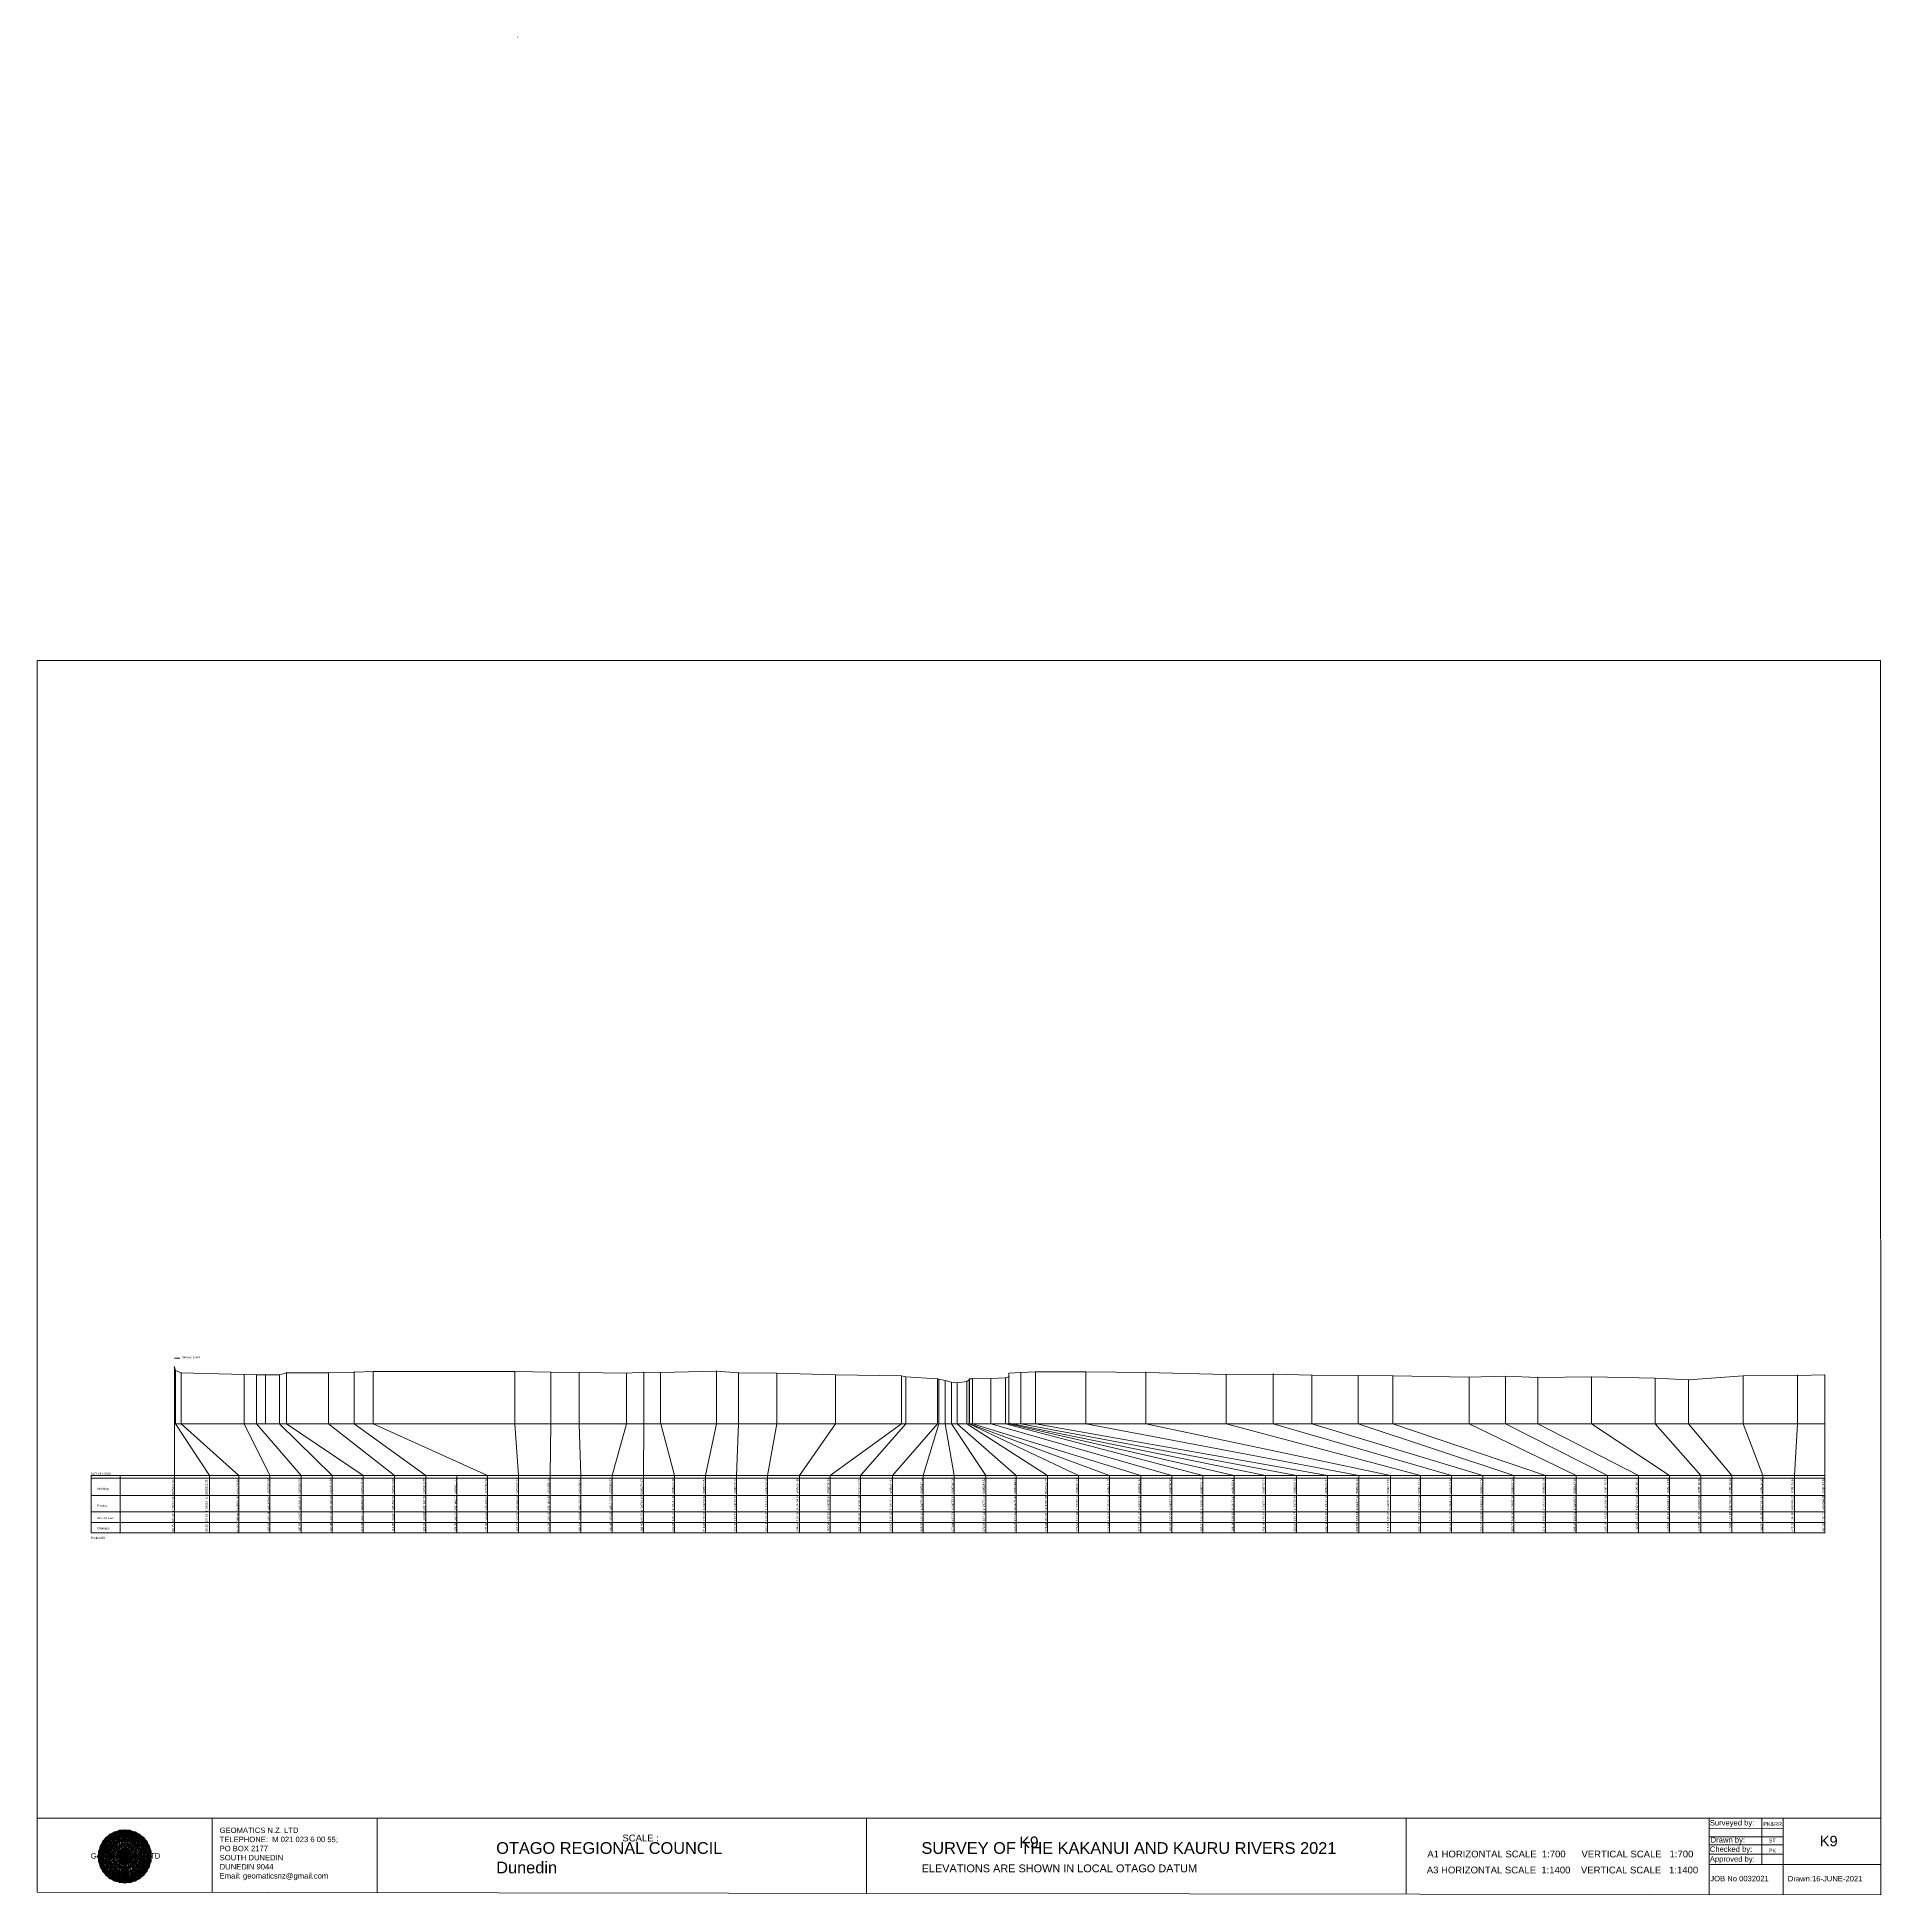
# Model space of a CAD drawing. Header units: millimetres. Extents: x -13804604 to 13046302109, y -19137686871 to 1424964600.
# Drawn here: x -6427989 to -5986216, y 44510 to 489604 of the extents above; entities that cross this region are included whole.
import ezdxf

# ---------------------------------------------------------------- set-up
doc = ezdxf.new("R2010")
doc.units = ezdxf.units.MM
doc.header["$PDMODE"] = 35
doc.header["$PDSIZE"] = 20
doc.layers.get('0').update_dxf_attribs({"lineweight": 0})
for name, color, linetype, lineweight in [('CODE', 50, 'Continuous', 0), ('Datum revision K8-21', 7, 'Continuous', 0), ('geo', 7, 'Continuous', 0)]:
    doc.layers.add(name, color=color, linetype=linetype, lineweight=lineweight)
doc.styles.get("Standard").update_dxf_attribs({"font": 'arial.ttf'})

# ---------------------------------------------------------------- blocks, each defined once
blk = doc.blocks.new('Geomatics_Circle_SPT')
at = {"layer": 'geo', "color": 2, "linetype": 'Continuous', "lineweight": 0}
for p, q in [((0, 25.2), (-25.2, 0)), ((-24.7, 4.9), (-4.9, 24.7)), ((-24.7, -4.9), (4.9, 24.7)), ((-9.7, 23.3), (-23.3, 9.6)), ((9.7, 23.3), (-23.3, -9.7)), ((-21, 14), (-14, 21)), ((-21, -14), (14, 21)), ((0, 0), (-17.8, 17.8)), ((-14, 21), (21, -14)), ((23.3, -9.7), (-9.7, 23.3)), ((-4.9, 24.7), (24.7, -4.9)), ((25.2, 0), (0, 25.2)), ((0, 0), (17.8, 17.8)), ((4.9, 24.7), (24.7, 4.9)), ((23.3, 9.7), (9.7, 23.3)), ((14, 21), (21, 14)), ((17.8, 18.1), (17.8, 18.1)), ((4.9, -24.7), (-24.7, 4.9)), ((-24.7, 0), (0, -24.7)), ((-23.3, 9.7), (9.7, -23.3)), ((14, -21), (-21, 14)), ((0, 0), (-17.8, -17.8)), ((21, 14), (-14, -21)), ((-9.7, -23.3), (23.3, 9.7)), ((24.7, 4.9), (-4.9, -24.7)), ((0, 0), (17.8, -17.8)), ((0, -24.8), (25.2, 0)), ((-4.9, -24.7), (-24.7, -4.9)), ((-23.3, -9.7), (-9.7, -23.3)), ((-14, -21), (-21, -14)), ((24.7, -4.9), (4.9, -24.7)), ((9.7, -23.3), (23.3, -9.7)), ((21, -14), (14, -21)), ((-17.8, -17.8), (-17.8, -17.8)), ((4.9, -24.7), (4.9, -24.7)), ((18.1, -17.8), (18.1, -17.8))]:
    blk.add_line(p, q, dxfattribs=at)
at = {"layer": 'geo', "color": 1, "linetype": 'Continuous', "lineweight": 0}
for p, q in [((-25.2, 0), (9.7, 23.3)), ((-25.2, 0), (-9.6, 23.3)), ((-4.9, 24.8), (-24.7, -4.9)), ((4.9, 24.7), (-24.7, 4.9)), ((14, 21), (-24.7, -4.9)), ((-14, 21), (-24.7, 4.9)), ((-23.3, 9.7), (0, 25.2)), ((-23.3, -9.6), (0, 25.2)), ((-23.3, -9.6), (17.8, 17.8)), ((-23.3, 9.7), (-17.8, 17.9)), ((-23.3, -9.6), (-17.8, 17.9)), ((-23.3, 9.7), (17.8, 17.8)), ((4.9, 24.8), (-21, -14)), ((-4.9, 24.7), (-21, 14)), ((14, 21), (-21, 14)), ((-14, 21), (-21, -14)), ((-17.9, 17.6), (-17.9, 17.6)), ((-17.8, 17.8), (9.7, 23.3)), ((-17.8, 17.8), (-9.6, 23.3)), ((-17.8, -17.8), (9.7, 23.3)), ((-17.8, -17.8), (-9.7, 23.3)), ((-9.7, -23.3), (-17.8, 17.8)), ((-17.8, 17.8), (9.7, -23.3)), ((-17.8, 17.8), (23.3, -9.6)), ((-17.8, 17.8), (23.3, 9.7)), ((4.9, 24.7), (-14, 21)), ((-4.9, 24.7), (-14, -20.9)), ((0, 0), (-14, 21)), ((-14, 21), (-4.9, -24.7)), ((-14, 21), (-14, 21)), ((24.7, -4.9), (-14, 21)), ((21, 14), (-14, 21)), ((-9.8, 23.1), (-9.8, 23.1)), ((-9.7, 23.3), (0, 25.2)), ((-9.7, 23.3), (0, -25.2)), ((-9.7, -23.3), (0, 25.2)), ((-9.6, 23.3), (17.8, -17.8)), ((-9.6, 23.3), (25.2, 0)), ((-9.6, 23.3), (17.8, 17.8)), ((-9.6, -23.3), (17.8, 17.9)), ((0, 0), (-4.9, 24.7)), ((-4.9, 24.7), (-4.9, 24.7)), ((21, -14), (-4.9, 24.7)), ((24.8, 4.9), (-4.9, 24.7)), ((14, 21), (-4.9, 24.7)), ((-0.2, 25.1), (-0.2, 25.1)), ((0, 25.2), (9.7, -23.3)), ((0, 25.2), (23.3, -9.7)), ((0, 25.2), (23.3, 9.7)), ((0, 25.2), (9.7, 23.3)), ((0, 0), (4.9, 24.7)), ((0, -25.2), (9.7, 23.3)), ((0, 0), (14, 21)), ((21, 14), (4.9, 24.8)), ((14, -21), (4.9, 24.7)), ((24.7, -4.9), (4.9, 24.7)), ((4.9, 24.7), (4.9, 24.7)), ((4.9, -24.7), (14, 21)), ((9.4, 23.3), (9.4, 23.3)), ((9.7, 23.3), (17.8, -17.8)), ((9.7, 23.3), (25.2, 0)), ((9.7, 23.3), (17.8, 17.9)), ((17.8, 17.8), (9.7, -23.3)), ((21, -14), (14, 21)), ((24.7, 4.9), (14, 21)), ((14, 21), (14, 21)), ((17.6, 17.9), (17.6, 17.9)), ((17.8, 17.8), (23.3, -9.7)), ((17.8, 17.8), (23.3, 9.7)), ((-25.2, 0), (23.3, 9.7)), ((-25.2, 0), (-23.3, 9.7)), ((-23.3, -9.7), (-25.2, 0)), ((-9.6, -23.3), (-25.2, 0)), ((9.7, -23.3), (-25.2, 0)), ((21, 14), (-24.7, 4.9)), ((-21, 14), (-24.7, -4.9)), ((0, 0), (-24.7, 4.9)), ((-24.7, 4.9), (-21, -14)), ((-24.7, 4.9), (-4.9, -24.7)), ((-24.7, 4.9), (14, -21)), ((-24.7, 4.9), (-24.7, 4.9)), ((0, 0), (-24.7, -4.9)), ((-17.8, -17.8), (-23.3, 9.7)), ((0, -25.2), (-23.3, 9.7)), ((-23.3, 9.7), (17.8, -17.8)), ((-23.3, 9.7), (25.2, 0)), ((-23.3, 9.4), (-23.3, 9.4)), ((-23.3, -9.7), (25.2, 0)), ((0, 0), (-21, 14)), ((-21, 14), (-14, -21)), ((-21, 14), (4.9, -24.7)), ((-21, 14), (-21, 14)), ((24.7, 4.9), (-21, 14)), ((0, 0), (-21, -14)), ((-17.8, -17.8), (23.3, 9.7)), ((-14, -21), (24.7, 4.9)), ((0, 0), (-14, -21)), ((25.2, 0), (-9.6, -23.3)), ((-4.9, -24.7), (21, 14)), ((0, 0), (-4.9, -24.7)), ((0, 0), (21, 14)), ((23.3, 9.7), (0, -25.2)), ((0, 0), (24.8, 4.9)), ((0, 0), (4.9, -24.7)), ((0, 0), (14, -21)), ((0, 0), (21, -14)), ((0, 0), (24.8, -4.9)), ((4.9, -24.7), (24.7, 4.9)), ((25.2, 0), (9.7, -23.3)), ((14, -21), (21, 14)), ((23.3, 9.7), (17.8, -17.8)), ((24.7, -4.9), (21, 14)), ((21, 14), (21, 14)), ((21, -14), (24.7, 4.9)), ((23.1, 9.8), (23.1, 9.8)), ((23.3, 9.7), (25.2, 0)), ((25.2, 0), (23.3, -9.6)), ((24.7, 4.9), (24.7, 4.9)), ((25.1, 0.2), (25.1, 0.2)), ((-25.2, 0), (23.3, -9.7)), ((-25.1, -0.2), (-25.1, -0.2)), ((-24.7, -4.9), (-24.7, -4.9)), ((-24.7, -4.9), (-14, -21)), ((-24.7, -4.9), (4.9, -24.7)), ((-24.7, -4.9), (21, -14)), ((-17.8, -17.8), (-23.3, -9.7)), ((0, -25.2), (-23.3, -9.6)), ((17.8, -17.8), (-23.3, -9.6)), ((-23.1, -9.8), (-23.1, -9.8)), ((-21, -14), (24.7, -4.9)), ((-21, -14), (-21, -14)), ((-21, -14), (-4.9, -24.7)), ((-21, -14), (14, -21)), ((23.3, -9.7), (-17.8, -17.8)), ((-14, -21), (21, -14)), ((-4.9, -24.7), (24.7, -4.9)), ((23.3, -9.6), (0, -25.2)), ((4.9, -24.7), (21, -14)), ((14, -21), (24.7, -4.9)), ((23.3, -9.6), (17.8, -17.8)), ((21, -14), (21, -14)), ((23.3, -9.4), (23.3, -9.4)), ((24.7, -4.9), (24.7, -4.9)), ((-9.6, -23.3), (-17.8, -17.8)), ((9.7, -23.3), (-17.8, -17.8)), ((-17.6, -17.9), (-17.6, -17.9)), ((-14, -21), (-14, -21)), ((-14, -21), (4.9, -24.7)), ((17.8, -17.8), (-9.7, -23.3)), ((0, -25.2), (-9.7, -23.3)), ((-9.4, -23.3), (-9.4, -23.3)), ((-4.9, -24.7), (14, -21)), ((-4.9, -24.7), (-4.9, -24.7)), ((9.7, -23.3), (0, -25.2)), ((0.2, -25.1), (0.2, -25.1)), ((4.9, -24.7), (4.9, -24.7)), ((17.8, -17.8), (9.7, -23.3)), ((9.8, -23.1), (9.8, -23.1)), ((14, -21), (14, -21)), ((17.9, -17.6), (17.9, -17.6))]:
    blk.add_line(p, q, dxfattribs=at)
at = {"layer": 'geo', "color": 114, "linetype": 'Continuous', "lineweight": 0}
for p, q in [((17.9, 17.8), (-25.2, 0)), ((-24.7, 4.9), (14, 21)), ((9.7, 23.3), (-23.3, 9.7)), ((-20.9, 14), (4.9, 24.7)), ((0, 25.2), (-17.8, 17.8)), ((-17.8, 17.8), (0, -25.2)), ((-14, 21), (-4.9, 24.7)), ((4.9, -24.7), (-14, 21)), ((0, 0), (-9.7, 23.3)), ((-4.9, 24.7), (14, -21)), ((17.8, -17.8), (0, 25.2)), ((0, 0), (9.7, 23.3)), ((4.9, 24.7), (21, -14)), ((23.3, -9.7), (9.7, 23.3)), ((14, 21), (24.7, -4.9)), ((25.2, 0), (17.8, 17.8)), ((-24.7, -4.9), (21, 14)), ((-14, -21), (-24.7, 4.9)), ((0, 0), (-23.3, 9.7)), ((-23.3, 9.7), (-9.7, -23.3)), ((0, 0), (-23.3, -9.7)), ((-4.9, -24.7), (-21, 14)), ((24.8, 4.9), (-20.9, -14)), ((0, 0), (-9.7, -23.3)), ((0, 0), (23.3, 9.7)), ((0, 0), (9.7, -23.3)), ((0, 0), (23.3, -9.7)), ((21, 14), (24.7, 4.9)), ((-25.2, 0), (-17.8, -17.8)), ((-21, -14), (-24.7, -4.9)), ((-17.8, -17.8), (25.2, 0)), ((24.8, -4.9), (-14, -21)), ((-9.6, -23.3), (23.3, -9.7)), ((21, -14), (-4.9, -24.8)), ((0, -25.2), (17.9, -17.8)), ((14, -21), (4.9, -24.8))]:
    blk.add_line(p, q, dxfattribs=at)
at = {"layer": 'geo', "color": 250, "linetype": 'Continuous', "lineweight": 0}
for p, q in [((-17.8, 17.8), (17.8, 17.8)), ((-17.8, -17.8), (-17.8, 17.8)), ((-14, 21), (-14, 21)), ((14, 21), (-14, 21)), ((-14, 20.9), (-14, -21)), ((-9.7, 23.3), (9.7, 23.3)), ((-9.7, -23.3), (-9.7, 23.3)), ((-4.9, 24.7), (4.9, 24.7)), ((-4.9, 24.7), (-4.9, -24.7)), ((0, 0), (0, 25.2)), ((4.9, 24.7), (4.9, -24.7)), ((9.7, -23.3), (9.7, 23.3)), ((14, 21), (14, -21)), ((17.8, -17.8), (17.8, 17.8)), ((0, 0), (-25.2, 0)), ((24.7, 4.9), (-24.7, 4.9)), ((-24.7, 4.9), (-24.7, -4.9)), ((-23.3, 9.7), (23.3, 9.7)), ((-23.3, 9.7), (-23.3, 9.7)), ((-23.3, -9.7), (-23.3, 9.7)), ((21, 14), (-21, 14)), ((-21, 14), (-21, -14)), ((0, 0), (0, -25.2)), ((0, 0), (25.2, 0)), ((21, 14), (21, 14)), ((21, -14), (21, 14)), ((23.3, 9.7), (23.3, -9.7)), ((24.7, 4.9), (24.7, 4.9)), ((24.7, -4.9), (24.7, 4.9)), ((-24.7, -4.9), (24.7, -4.9)), ((23.3, -9.7), (-23.3, -9.7)), ((-21, -14), (21, -14)), ((17.8, -17.8), (-17.8, -17.8)), ((-14, -21), (14, -21)), ((9.7, -23.3), (-9.7, -23.3)), ((-4.9, -24.7), (4.9, -24.7))]:
    blk.add_line(p, q, dxfattribs=at)
blk = doc.blocks.new('GeomaticsNZ TITLE BLOCK')
at = {"color": 7, "linetype": 'Continuous', "lineweight": 0}
for p, q in [((0, 94.9), (0, 1579.2)), ((0, 1579.2), (2363.4, 1579.2)), ((2363.4, 1579.2), (2364, 94.9)), ((2364, 94.9), (0, 94.9)), ((0, 94.9), (0, 0)), ((15.9, 94.9), (2364, 94.9)), ((224.3, 95.2), (224.3, -0.3)), ((2364, 94.9), (382.6, 94.9)), ((435.8, 95.2), (435.8, -0.7)), ((1063.4, 94.9), (1063.4, -2.4)), ((1755.4, 94.9), (1755.4, -2.6)), ((2143.9, 94.9), (2143.7, -3)), ((2143.9, 81.9), (2238.6, 81.7)), ((2211.5, 94.9), (2211.5, 36.1)), ((2238.6, 94.8), (2238.6, -3.2)), ((2364, -3.5), (2364, 94.9)), ((2143.6, 60.4), (2238.6, 60.4)), ((2143.8, 48.6), (2238.6, 48.6)), ((2143.9, 71), (2238.6, 71)), ((2143.8, 35.4), (2364, 35.3)), ((0, 0), (2364, -3.5))]:
    blk.add_line(p, q, dxfattribs=at)
at = {"color": 7, "linetype": 'Continuous', "lineweight": 0, "xscale": 1.36, "yscale": 1.36, "zscale": 1.36}
blk.add_blockref('Geomatics_Circle_SPT', (112.4, 45.7), dxfattribs=at)
at = {"color": 7, "linetype": 'Continuous', "lineweight": 0}
for s, p in [('PK&RR', (2213.2, 84.8)), ('ST', (2220.3, 63.6)), ('PK', (2220.4, 50.6))]:
    blk.add_text(s, height=5, dxfattribs=at).set_placement(p)
at = {"color": 7, "linetype": 'Continuous', "lineweight": 0, "attachment_point": 1}
for s, width, heights, insert, char_height in [('{\\C256;GEOMATICS N.Z. LTD                   \\PTELEPHONE:  M 021 023 6 00 55;\\PPO BOX 2177\\PSOUTH DUNEDIN\\PDUNEDIN 9044\\PEmail: geomaticsnz@gmail.com}', 3535.727, [94.7], (234, 82.7), 7), ('{\\C256;Surveyed by:}', 3535.727, [0], (2144.7, 92.4), 7), ('{\\C256;Geomatics N.Z. LTD                   }', 125.079, [15.8], (68.8, 49.9), 7), ('{\\C256;OTAGO REGIONAL COUNCIL\\PDunedin}', 3535.727, [0], (588.6, 64), 15), ('{\\C256;SURVEY OF THE KAKANUI AND KAURU RIVERS 2021}', 3535.727, [0], (1133.8, 64), 15), ('{\\C256;Checked by:}', 3535.727, [0], (2144.7, 58.6), 7), ('{\\C256;Drawn by:}', 3535.727, [0], (2145.8, 70.4), 7), ('{\\C256;ELEVATIONS ARE SHOWN IN LOCAL OTAGO DATUM}', 3535.727, [0], (1134.1, 35.4), 10), ('{\\C256;Approved by:}', 3535.727, [0], (2144.7, 45.9), 7), ('{\\C256;JOB No 0032021}', 3535.727, [0], (2145.3, 20.8), 7), ('{\\C256;Drawn:16-JUNE-2021}', 3535.727, [0], (2244.7, 20.7), 7)]:
    blk.add_mtext_dynamic_manual_height_columns(s, width=width, gutter_width=159, heights=heights, dxfattribs=dict(at, insert=insert, char_height=char_height))

msp = doc.modelspace()

# ---------------------------------------------------------------- linework, layer by layer
at = {"color": 30, "true_color": 0xf26722}
msp.add_point((-6312949.399, 489583.514), dxfattribs=at)
at = {"layer": 'CODE', "color": 7, "linetype": 'Continuous', "lineweight": 0}
msp.add_line((-6415083.431, 145000), (-5999675.784, 145000), dxfattribs=at)
at = {"layer": 'Datum revision K8-21', "color": 1, "linetype": 'Continuous', "lineweight": 0}
msp.add_line((-6395112.872, 173117.849), (-6393820.906, 173117.849), dxfattribs=at)
at = {"layer": 'Datum revision K8-21', "color": 7, "linetype": 'Continuous', "lineweight": 0}
for p, q in [((-6395112.872, 170969), (-6395112.872, 131248.305)), ((-6378351.065, 169190), (-6378351.065, 157344.429)), ((-6368211.969, 169611), (-6368211.969, 157344.429)), ((-6358215.994, 169581), (-6358215.994, 157344.429)), ((-6351991.805, 169772), (-6351991.805, 157344.429)), ((-6347464.316, 169862), (-6347464.316, 157344.429)), ((-6313554.477, 169764), (-6313554.477, 157344.429)), ((-6304922.534, 169724), (-6304922.534, 157344.429)), ((-6298112.956, 169675), (-6298112.956, 157344.429)), ((-6286783.622, 169475), (-6286783.622, 157344.429)), ((-6282612.231, 169745), (-6282612.231, 157344.429)), ((-6278616.248, 169696), (-6278616.248, 157344.429)), ((-6265237.583, 170006), (-6265237.583, 157344.429)), ((-6259900.39, 169547), (-6259900.39, 157344.429)), ((-6250783.216, 169497), (-6250783.216, 157344.429)), ((-6195124.962, 169510), (-6195124.962, 157541.207)), ((-6192257.017, 169630), (-6192257.017, 157344.429)), ((-6188775.526, 169850), (-6188775.526, 157344.429)), ((-6176701.964, 169841), (-6176701.964, 157344.429)), ((-6162369.842, 169692), (-6162369.842, 157344.429)), ((-6131798.143, 169293), (-6131798.143, 157344.429)), ((-6375398.203, 169070), (-6375398.203, 157344.429)), ((-6373287.564, 169131), (-6373287.564, 157344.429)), ((-6369936.024, 169111), (-6369936.024, 157344.429)), ((-6236693.05, 169131), (-6236693.05, 157344.429)), ((-6220904.499, 168849), (-6220904.499, 157344.429)), ((-6219842.191, 168599), (-6219842.191, 157344.429)), ((-6212254.397, 168179), (-6212254.397, 157344.429)), ((-6211948.495, 168099), (-6211948.495, 157344.429)), ((-6210429.639, 167709), (-6210429.639, 157344.429)), ((-6208929.705, 167309), (-6208929.705, 157344.429)), ((-6207510.979, 167189), (-6207510.979, 157344.429)), ((-6205225.463, 167470), (-6205225.463, 157344.429)), ((-6204645.375, 167880), (-6204645.375, 157344.429)), ((-6204609.118, 168110), (-6204609.118, 157344.429)), ((-6203899.132, 168170), (-6203899.132, 157344.429)), ((-6199466.98, 168200), (-6199466.98, 157344.429)), ((-6195957.411, 168390), (-6195957.411, 157344.429)), ((-6195128.88, 168660), (-6195128.88, 157344.429)), ((-6143118.993, 169131), (-6143118.993, 157344.429)), ((-6122532.968, 169004), (-6122532.968, 157344.429)), ((-6111481.596, 168955), (-6111481.596, 157344.429)), ((-6103115.243, 168825), (-6103115.243, 157344.429)), ((-6084821.783, 168506), (-6084821.783, 157344.429)), ((-6076162.672, 168796), (-6076162.672, 157344.429)), ((-6068375.231, 168497), (-6068375.231, 157344.429)), ((-6055573.686, 168618), (-6055573.686, 157344.429)), ((-6040310.736, 168278), (-6040310.736, 157344.429)), ((-6032267.289, 167869), (-6032267.289, 157344.429)), ((-6019226.518, 168859), (-6019226.518, 157344.429)), ((-6006159.025, 168980), (-6006159.025, 157344.429)), ((-5999675.784, 169101), (-5999675.784, 131248.305)), ((-6395112.872, 157344.429), (-5999675.784, 157344.429)), ((-6415083.431, 145000), (-6415083.431, 131248.305)), ((-6415083.431, 144313.324), (-5999675.784, 144313.324)), ((-6408070.281, 145000), (-6408070.281, 131248.305)), ((-6386683.804, 131248.305), (-6386683.804, 145000)), ((-6379645.643, 131248.305), (-6379645.643, 145000)), ((-6372221.051, 131248.305), (-6372221.051, 145000)), ((-6364738.729, 131248.305), (-6364738.729, 145000)), ((-6357289.673, 131248.305), (-6357289.673, 145000)), ((-6349884.971, 131248.305), (-6349884.971, 145000)), ((-6342367.236, 131248.305), (-6342367.236, 145000)), ((-6334858.857, 131248.305), (-6334858.857, 145000)), ((-6327450.967, 131248.305), (-6327450.967, 145000)), ((-6320066.986, 131248.305), (-6320066.986, 145000)), ((-6312673.649, 131248.305), (-6312673.649, 145000)), ((-6305091.532, 131248.305), (-6305091.532, 145000)), ((-6297687.106, 131248.305), (-6297687.106, 145000)), ((-6290243.248, 131248.305), (-6290243.248, 145000)), ((-6282710.475, 131248.305), (-6282710.475, 145000)), ((-6275277.011, 131248.305), (-6275277.011, 145000)), ((-6267856.855, 131248.305), (-6267856.855, 145000)), ((-6260447.232, 131248.305), (-6260447.232, 145000)), ((-6252964.287, 131248.305), (-6252964.287, 145000)), ((-6245323.886, 131248.305), (-6245323.886, 145000)), ((-6237958.894, 131248.305), (-6237958.894, 145000)), ((-6230678.52, 131248.305), (-6230678.52, 145000)), ((-6223011.161, 131248.305), (-6223011.161, 145000)), ((-6215663.98, 131248.305), (-6215663.98, 145000)), ((-6208257.198, 131248.305), (-6208257.198, 145000)), ((-6200701.555, 131248.305), (-6200701.555, 145000)), ((-6193412.726, 131248.305), (-6193412.726, 145000)), ((-6185884.388, 131248.305), (-6185884.388, 145000)), ((-6178449.539, 131248.305), (-6178449.539, 145000)), ((-6171032.432, 131248.305), (-6171032.432, 145000)), ((-6163518.162, 131248.305), (-6163518.162, 145000)), ((-6156117.34, 131248.305), (-6156117.34, 145000)), ((-6148689.214, 131248.305), (-6148689.214, 145000)), ((-6141151.104, 131248.305), (-6141151.104, 145000)), ((-6133679.871, 131248.305), (-6133679.871, 145000)), ((-6126238.577, 131248.305), (-6126238.577, 145000)), ((-6118797.213, 131248.305), (-6118797.213, 145000)), ((-6111266.241, 131248.305), (-6111266.241, 145000)), ((-6103735.27, 131248.305), (-6103735.27, 145000)), ((-6096503.2, 131248.305), (-6096503.2, 145000)), ((-6089092.884, 131248.305), (-6089092.884, 145000)), ((-6081577.367, 131248.305), (-6081577.367, 145000)), ((-6074131.291, 131248.305), (-6074131.291, 145000)), ((-6066578.489, 131248.305), (-6066578.489, 145000)), ((-6059235.535, 131248.305), (-6059235.535, 145000)), ((-6051718.701, 131248.305), (-6051718.701, 145000)), ((-6044289.812, 131248.305), (-6044289.812, 145000)), ((-6036842.211, 131248.305), (-6036842.211, 145000)), ((-6029375.829, 131248.305), (-6029375.829, 145000)), ((-6021932.733, 131248.305), (-6021932.733, 145000)), ((-6014513.2, 131248.305), (-6014513.2, 145000)), ((-6006943.488, 131248.305), (-6006943.488, 145000)), ((-6415083.431, 140210.642), (-5999675.784, 140210.642)), ((-6415083.431, 136298.958), (-5999675.784, 136298.958)), ((-6415083.431, 133759.229), (-5999675.784, 133759.229)), ((-6415083.431, 131248.305), (-5999675.784, 131248.305))]:
    msp.add_line(p, q, dxfattribs=at)
at = {"layer": 'Datum revision K8-21', "color": 7}
for p, q in [((-6378351.065, 157344.429), (-6372221.051, 145000)), ((-6375398.203, 157344.429), (-6364738.729, 145000)), ((-6369936.024, 157344.429), (-6357289.673, 145000)), ((-6368211.969, 157344.429), (-6349884.971, 145000)), ((-6358215.994, 157344.429), (-6342367.236, 145000)), ((-6351991.805, 157344.429), (-6334858.857, 145000)), ((-6313554.477, 157344.429), (-6312673.649, 145000)), ((-6304922.534, 157344.429), (-6305091.532, 145000)), ((-6298112.956, 157344.429), (-6297687.106, 145000)), ((-6286783.622, 157344.429), (-6290243.248, 145000)), ((-6282612.231, 157344.429), (-6282710.475, 145000)), ((-6278508.576, 157344.429), (-6275277.011, 145000)), ((-6265237.583, 157344.429), (-6267856.855, 145000)), ((-6259900.39, 157344.429), (-6260447.232, 145000)), ((-6250783.216, 157344.429), (-6252964.287, 145000)), ((-6236693.05, 157344.429), (-6245323.886, 145000)), ((-6220904.499, 157344.429), (-6237958.894, 145000)), ((-6219842.191, 157344.429), (-6230678.52, 145000)), ((-6212254.397, 157344.429), (-6223011.161, 145000)), ((-6211948.495, 157344.429), (-6215663.98, 145000)), ((-6210429.639, 157344.429), (-6208257.198, 145000)), ((-6208929.705, 157344.429), (-6200701.555, 145000)), ((-6207510.979, 157344.429), (-6193412.726, 145000)), ((-6205225.463, 157344.429), (-6185884.388, 145000)), ((-6204645.375, 157344.429), (-6178449.539, 145000)), ((-6204609.118, 157344.429), (-6171032.432, 145000)), ((-6203899.132, 157344.429), (-6163518.162, 145000)), ((-6199466.98, 157344.429), (-6156117.34, 145000)), ((-6195957.411, 157344.429), (-6148689.214, 145000)), ((-6195128.88, 157344.429), (-6141151.104, 145000)), ((-6195124.962, 157541.207), (-6133679.871, 145000)), ((-6192257.017, 157344.429), (-6126238.577, 145000)), ((-6188775.526, 157344.429), (-6118797.213, 145000)), ((-6176701.964, 157344.429), (-6111266.241, 145000)), ((-6162369.842, 157344.429), (-6103735.27, 145000)), ((-6143118.993, 157344.429), (-6096503.2, 145000)), ((-6131798.143, 157344.429), (-6089092.884, 145000)), ((-6122532.968, 157344.429), (-6081577.367, 145000)), ((-6111481.596, 157344.429), (-6074131.291, 145000)), ((-6103115.243, 157344.429), (-6066578.489, 145000)), ((-6084821.783, 157344.429), (-6059235.535, 145000)), ((-6076162.672, 157344.429), (-6051718.701, 145000)), ((-6068375.231, 157344.429), (-6044289.812, 145000)), ((-6055573.686, 157344.429), (-6036842.211, 145000)), ((-6040310.736, 157344.429), (-6029375.829, 145000)), ((-6032267.289, 157344.429), (-6021932.733, 145000)), ((-6019226.518, 157344.429), (-6014513.2, 145000)), ((-6006159.025, 157344.429), (-6006943.488, 145000)), ((-6415083.431, 145000), (-5999675.784, 145000))]:
    msp.add_line(p, q, dxfattribs=at)
at = {"layer": 'Datum revision K8-21', "color": 1, "linetype": 'Continuous', "lineweight": 0}
msp.add_lwpolyline([(-6395112.872, 170969), (-6394878.435, 170139), (-6393443.714, 169550), (-6378351.065, 169190), (-6375398.203, 169070), (-6373287.564, 169131), (-6369936.024, 169111), (-6368211.969, 169611), (-6358215.994, 169581), (-6351991.805, 169772), (-6347464.316, 169862), (-6313554.477, 169862), (-6304922.534, 169724), (-6298112.956, 169675), (-6286783.622, 169475), (-6282612.231, 169745), (-6278616.248, 169696), (-6265237.583, 170006), (-6259900.39, 169547), (-6250783.216, 169497), (-6236693.05, 169088), (-6220904.499, 168849), (-6219842.191, 168599), (-6212254.397, 168179), (-6211948.495, 168099), (-6210429.639, 167709), (-6208929.705, 167309), (-6207510.979, 167189), (-6205225.463, 167470), (-6204645.375, 167880), (-6204609.118, 168110), (-6203899.132, 168170), (-6199466.98, 168200), (-6195957.411, 168390), (-6195128.88, 168660), (-6195124.962, 169510), (-6192257.017, 169630), (-6188775.526, 169850), (-6176701.964, 169841), (-6162369.842, 169692), (-6143118.993, 169193), (-6131798.143, 169293), (-6122532.968, 169004), (-6111481.596, 168955), (-6103115.243, 168825), (-6084821.783, 168506), (-6076162.672, 168796), (-6068375.231, 168497), (-6055573.686, 168618), (-6040310.736, 168278), (-6032267.289, 167869), (-6019226.518, 168859), (-6006159.025, 168980), (-5999675.784, 169101)], dxfattribs=at)
at = {"layer": 'Datum revision K8-21', "color": 7}
for points in [[(-6394878.435, 170139), (-6394878.435, 157344.429), (-6386683.804, 145000)], [(-6393443.714, 169550), (-6393443.714, 157344.429), (-6379645.643, 145000)], [(-6320066.986, 145000), (-6347464.316, 157344.429), (-6347464.316, 169862)]]:
    msp.add_lwpolyline(points, dxfattribs=at)
at = {"layer": 'Datum revision K8-21', "color": 7, "linetype": 'Continuous', "lineweight": 0}
for p in [(-6395112.872, 170969), (-6394878.435, 170139), (-6393443.714, 169550), (-6378351.065, 169190), (-6373287.564, 169131), (-6368211.969, 169611), (-6358215.994, 169581), (-6351991.805, 169772), (-6347464.316, 169862), (-6313554.477, 169764), (-6304922.534, 169724), (-6298112.956, 169675), (-6286783.622, 169475), (-6282612.231, 169745), (-6278616.248, 169696), (-6265237.583, 170006), (-6259900.39, 169547), (-6250783.216, 169497), (-6195124.962, 169510), (-6192257.017, 169630), (-6188775.526, 169850), (-6176701.964, 169841), (-6162369.842, 169692), (-6143118.993, 169193), (-6131798.143, 169293), (-6375398.203, 169070), (-6369936.024, 169111), (-6236693.05, 169088), (-6220904.499, 168849), (-6219842.191, 168599), (-6212254.397, 168179), (-6211948.495, 168099), (-6210429.639, 167709), (-6208929.705, 167309), (-6207510.979, 167189), (-6205225.463, 167470), (-6204645.375, 167880), (-6204609.118, 168110), (-6203899.132, 168170), (-6199466.98, 168200), (-6195957.411, 168390), (-6195128.88, 168660), (-6122532.968, 169004), (-6111481.596, 168955), (-6103115.243, 168825), (-6084821.783, 168506), (-6076162.672, 168796), (-6068375.231, 168497), (-6055573.686, 168618), (-6040310.736, 168278), (-6032267.289, 167869), (-6019226.518, 168859), (-6006159.025, 168980), (-5999675.784, 169101), (-6415083.431, 145000)]:
    msp.add_point(p, dxfattribs=at)

# ---------------------------------------------------------------- block references
at = {"layer": 'Datum revision K8-21', "color": 7, "linetype": 'Continuous', "lineweight": 0, "xscale": 186.8759599228005, "yscale": 186.8759599228005, "zscale": 186.8759599228005}
msp.add_blockref('GeomaticsNZ TITLE BLOCK', (-6427988.712, 45172.44), dxfattribs=at)

# ---------------------------------------------------------------- texts
at = {"layer": 'Datum revision K8-21', "color": 7, "linetype": 'Continuous', "lineweight": 0}
for s, height, p in [('Ground Level', 500, (-6393217.731, 173095.646)), ('DATUM 145.00', 500, (-6415154.177, 145146.766)), ('Easting', 500, (-6413629.976, 137481.59)), ('Northing', 500, (-6413557.172, 141560.657)), ('Ground Level', 500, (-6413611.9, 134533.521)), ('Section K9', 500, (-6415154.189, 129797.682)), ('Chainage', 500, (-6413609.513, 132077.102)), ('SCALE :  ', 1629.1211, (-6287750.394, 57310.461)), ('K9', 2715.2018, (-6192656.565, 55769.94)), ('K9', 2500, (-6000844.361, 56150.287)), ('A1 HORIZONTAL SCALE  1:700      VERTICAL SCALE   1:700 ', 1629.12108, (-6094883.612, 53476.526)), ('A3 HORIZONTAL SCALE  1:1400    VERTICAL SCALE   1:1400 ', 1629.12108, (-6095005.883, 49642.591))]:
    msp.add_text(s, height=height, dxfattribs=at).set_placement(p)
for s, p in [('86.15  170.97  1424614.48  5005331.66', (-6395150.668, 131562.553)), ('86.39  170.14  1424614.43  5005331.05', (-6387160.094, 131562.553)), ('87.82   169.55  1424615.30  5005329.62', (-6379709.363, 131562.553)), ('102.92  169.19  1424629.07  5005323.38', (-6372258.631, 131514.804)), ('105.87  169.07  1424631.01  5005320.73', (-6364807.899, 131514.804)), ('107.98  169.13  1424632.68  5005319.38', (-6357357.168, 131514.804)), ('111.33  169.11  1424636.16  5005318.78', (-6349906.436, 131514.804)), ('113.05  169.61  1424637.74  5005318.08', (-6342455.704, 131514.804)), ('123.05  169.58  1424647.78  5005315.75', (-6335004.972, 131514.804)), ('129.28  169.77  1424652.71  5005311.71', (-6327554.241, 131514.804)), ('133.80  169.86  1424656.07  5005308.36', (-6320103.509, 131514.804)), ('167.71  169.76  1424686.68  5005293.72', (-6312652.777, 131514.804)), ('176.34  169.72  1424694.35  5005289.76', (-6305202.046, 131514.804)), ('183.15  169.68  1424700.19  5005286.23', (-6297751.314, 131514.804)), ('194.48  169.48  1424710.12  5005280.77', (-6290300.582, 131514.804)), ('198.65 169.75  1424713.99  5005279.17', (-6282850.192, 131514.804)), ('202.65  169.70  1424717.36  5005276.99', (-6275399.46, 131570.398)), ('216.03  170.01  1424729.60  5005271.53', (-6267948.728, 131570.398)), ('221.37  169.55  1424733.91  5005268.25', (-6260497.997, 131570.398)), ('230.48  169.50  1424742.47  5005264.95', (-6253047.265, 131570.398)), ('244.57  169.09  1424754.66  5005257.85', (-6245596.533, 131570.398)), ('260.36  168.85  1424768.67  5005250.57', (-6238146.143, 131570.398)), ('261.42 168.60  1424769.43  5005249.73', (-6230695.411, 131570.398)), ('269.01  168.18  1424776.77  5005247.40', (-6223244.679, 131570.398)), ('269.32  168.10  1424776.98  5005247.14', (-6215794.289, 131570.398)), ('270.84  167.71  1424778.10  5005246.00', (-6208343.557, 131570.398)), ('272.34  167.31  1424779.02  5005244.52', (-6200893.166, 131570.398)), ('273.76  167.19  1424780.49  5005244.27', (-6193442.435, 131570.398)), ('276.04 167.47  1424782.78  5005243.72', (-6185991.703, 131570.398)), ('276.62  167.88  1424783.20  5005243.27', (-6178540.971, 131570.398)), ('276.66  168.11  1424783.09  5005242.98', (-6171090.24, 131570.398)), ('277.37  168.17  1424783.63  5005242.48', (-6163639.508, 131570.398)), ('281.80  168.20  1424787.57  5005240.45', (-6156188.776, 131570.398)), ('285.31  168.39  1424790.85  5005239.15', (-6148738.386, 131570.398)), ('286.14  168.66  1424791.43  5005238.47', (-6141287.654, 131570.398)), ('286.14  169.51  1424791.33  5005238.27', (-6133836.922, 131570.398)), ('289.01  169.63  1424793.85  5005236.90', (-6126386.191, 131570.398)), ('292.49  169.85  1424797.01  5005235.43', (-6118935.459, 131570.398)), ('304.56  169.84  1424807.92  5005230.24', (-6111484.727, 131561.53)), ('318.90  169.69  1424820.72  5005223.79', (-6104033.996, 131561.53)), ('338.15  169.19  1424837.66  5005214.64', (-6096583.264, 131561.53)), ('349.47  169.29  1424847.82  5005209.64', (-6089132.532, 131561.53)), ('358.73  169.00  1424855.85  5005205.00', (-6081681.801, 131561.53)), ('369.79  168.96  1424865.80  5005200.18', (-6074231.069, 131561.53)), ('378.15  168.83  1424873.03  5005195.95', (-6066780.337, 131561.53)), ('396.45  168.51  1424889.51  5005187.99', (-6059329.605, 131561.53)), ('405.10  168.80  1424896.94  5005183.51', (-6051878.874, 131581.994)), ('412.89  168.50  1424903.96  5005180.13', (-6044428.142, 131581.994)), ('425.69  168.62  1424915.56  5005174.69', (-6036977.41, 131581.994)), ('440.96  168.28  1424928.66  5005166.80', (-6029527.02, 131581.994)), ('449.00  167.87  1424936.00  5005163.48', (-6022076.629, 131581.994)), ('462.04  168.86  1424947.49  5005157.31', (-6014625.898, 131581.994)), ('475.11  168.98  1424959.26  5005151.62', (-6007175.166, 131581.994)), ('481.59  169.10  1424964.58  5005147.80', (-5999724.775, 131581.994))]:
    msp.add_text(s, height=500, rotation=90, dxfattribs=at).set_placement(p)

doc.saveas('drawing.dxf')
